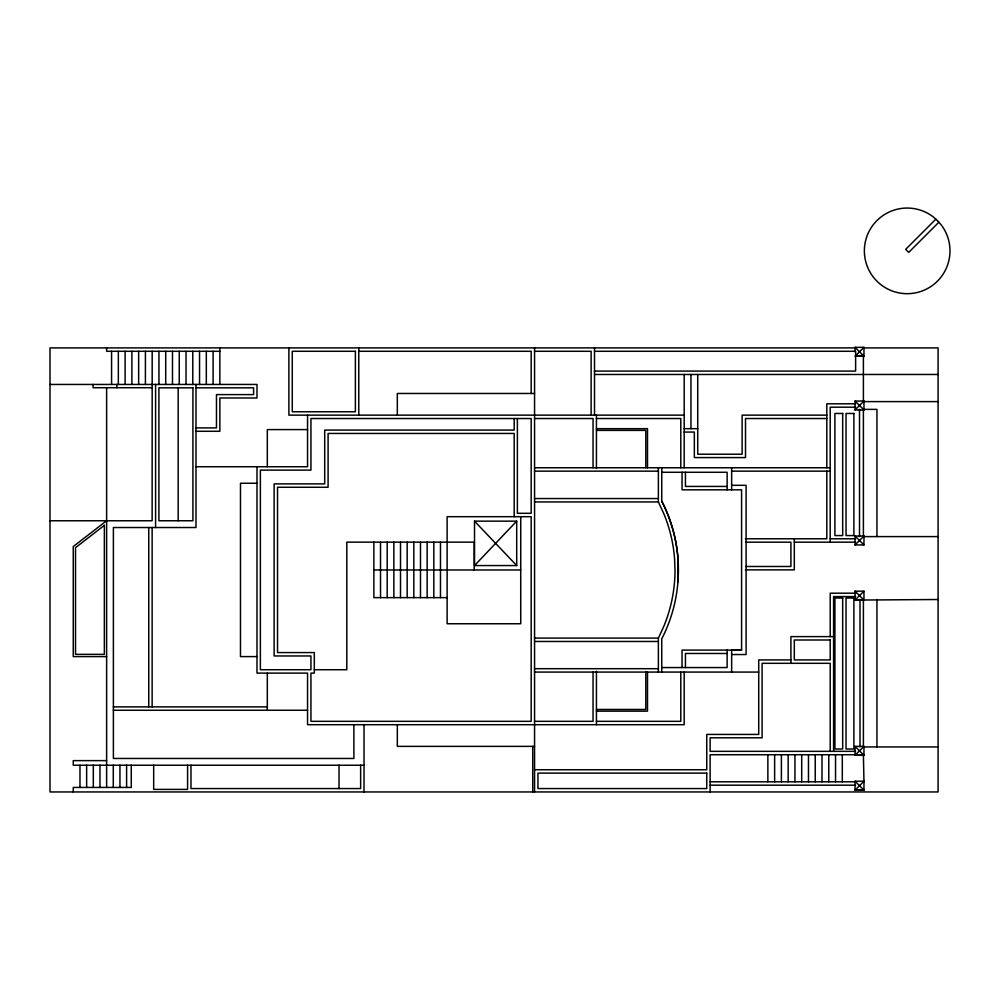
<?xml version="1.0" encoding="UTF-8"?>
<svg xmlns="http://www.w3.org/2000/svg" width="1000" height="1000" viewBox="0 0 1000 1000"><rect width="100%" height="100%" fill="white"/><g stroke="black" fill="none" stroke-linecap="round" stroke-linejoin="round"><path stroke-width="1.5" d="M677.938 581.912L677.938 558.112A150.575 150.575 0 0 0 661.75 501.188L661.75 467.762M658.375 672.075L658.375 638.1L663.65 626.737A147.188 147.188 0 0 0 675.013 570.013L674.562 558.387A147.188 147.188 0 0 0 663.65 513.3L658.375 501.938L658.375 467.762M474.525 565.562L516.7 521.15L474.525 521.15L474.525 565.562L516.7 565.562L516.7 521.15M935.85 219.188L905.662 249.363L908.7 252.387L938.875 222.213M863.962 347.337L855.062 356.238L863.962 356.238L863.962 347.337L855.062 347.337L855.062 351.788M855.062 409.938L863.962 401.037L855.062 401.037L855.062 409.938L863.962 409.938L863.962 401.037M855.062 544.938L863.962 536.038L855.062 536.038L855.062 544.938L863.962 544.938L863.962 536.038M855.062 600.075L863.962 591.175L855.062 591.175L855.062 600.075L863.962 600.075L863.962 591.175M855.062 755.288L863.962 746.388L855.062 746.388L855.062 755.288L863.962 755.288L863.962 746.388M855.062 790.125L863.962 781.225L855.062 781.225L855.062 790.125L863.962 790.125L863.962 781.225M106.625 520.763L73.25 546.562L73.25 656.6L106.625 656.6M855.625 347.9L50 347.9L50 791.95L938.088 791.95L938.088 347.9L863.175 347.9M219.85 351.287L106.625 351.287L106.625 347.9M358.775 351.287L531.175 351.287L531.175 393.475M534.562 351.287L591.125 351.287L591.125 415.138M594.513 351.287L855.625 351.287L855.625 371.087L594.513 371.087M855.625 355.675L863.962 355.675M594.513 374.475L938.088 374.475M50 384.45L256.988 384.45L256.988 397.975L219.85 397.975L219.85 431.275L195.987 431.275M152.137 387.713L93.088 387.713L93.088 384.45M195.987 387.825L253.6 387.825L253.6 394.6L216.475 394.6L216.475 427.9L195.987 427.9M534.562 393.475L397.325 393.475L397.325 415.138M938.088 401.6L863.4 401.6L863.4 355.675M855.625 403.8L826.812 403.8L826.812 467.762M855.625 407.188L830.2 407.188L830.2 542.175M684.188 415.138L288.888 415.138L288.888 347.9M826.812 415.138L742.125 415.138L742.125 454.212L697.725 454.212L697.725 374.475M534.562 418.525L593.05 418.525L593.05 467.762M596.438 418.525L680.8 418.525L680.8 467.762M826.812 418.525L745.512 418.525L745.512 457.587L694.338 457.587L694.338 432.062L684.188 432.062M596.438 428.688L647.5 428.688L647.5 467.762M684.188 428.675L697.725 428.675M307.55 429.588L267.312 429.588L267.312 466.737M596.438 430.387L645.8 430.387L645.8 467.762M195.987 466.737L307.55 466.737L307.55 415.138M534.562 467.762L830.2 467.762M534.562 471.15L658.375 471.15M731.65 471.15L830.2 471.15M661.75 472.275L727.138 472.275L727.138 489.825M256.988 483.25L240.475 483.25L240.475 656.6L256.988 656.6M731.65 485.312L746.1 485.312L746.1 654.538L731.65 654.538M727.138 486.438L685.438 486.438L685.438 472.275M534.562 498.55L658.375 498.55M534.562 501.938L658.375 501.938M50 520.763L152.137 520.763L152.188 351.287M938.088 536.6L863.4 536.6L863.4 409.375L876.938 409.375L876.938 536.6M745.4 538.787L826.812 538.787L826.812 471.15M830.2 538.787L855.625 538.787M745.688 542.175L790.913 542.175L790.913 566.487L745.688 566.487M794.3 542.175L855.625 542.175M373.862 569.975L520.725 569.975M745.4 569.862L794.3 569.862L794.3 538.787M855.625 593.188L830.2 593.188L830.2 636.613M855.625 596.575L833.587 596.575L833.587 751.338M447.125 597.638L373.862 597.638L373.862 542.15M938.088 599.513L855.625 600.075M833.587 636.613L790.913 636.613L790.913 663.312M534.562 638.1L658.375 638.1M534.562 641.475L658.375 641.475M731.65 650.025L741.587 650.025L731.65 650.1L731.65 672.075M727.138 653.475L685.438 653.475L685.438 667.562M790.913 659.925L758.725 659.925L758.725 734.425L706.75 734.425L706.75 769.737L534.562 769.737M661.75 667.562L727.138 667.562L727.138 650.025M534.562 668.7L658.375 668.7M314.312 669.725L346.8 669.725L346.8 542.15L474.2 542.15L474.2 569.975M534.562 672.075L758.725 672.075M113.387 706.875L267.312 706.875M596.438 709.463L645.8 709.463L645.8 672.075M113.387 710.263L307.55 710.263M596.438 711.15L647.5 711.15L647.5 672.075M534.562 721.325L593.05 721.325L593.05 672.075M596.438 721.325L680.8 721.325L680.8 672.075M534.562 746.375L397.325 746.375L397.325 724.7M938.088 746.95L863.4 746.95L863.4 599.513M855.625 751.338L710.125 751.338L710.125 737.812L762.1 737.812L762.1 663.312L830.2 663.312L830.2 751.338M863.962 754.725L710.125 754.725L710.125 791.95M106.625 760.625L73.25 760.625L73.25 765.225L364.025 765.225M710.125 781.8L855.625 781.8M863.962 781.8L863.4 754.725M710.125 785.175L855.625 785.175M863.962 789.562L855.625 790.125M855.062 347.337L863.962 356.238M855.062 401.037L863.962 409.938M855.062 536.038L863.962 544.938M855.062 591.175L863.962 600.075M855.062 746.388L863.962 755.288M855.062 781.225L863.962 790.125M474.525 521.15L516.7 565.562M876.938 599.513L876.938 746.95M860.013 599.513L860.013 746.95M859.513 409.375L859.513 536.6M842.3 754.725L842.3 781.8M835.537 754.725L835.537 781.8M828.775 754.725L828.775 781.8M822 754.725L822 781.8M815.238 754.725L815.238 781.8M808.475 754.725L808.475 781.8M801.7 754.725L801.7 781.8M794.938 754.725L794.938 781.8M788.162 754.725L788.162 781.8M781.4 754.725L781.4 781.8M774.638 754.725L774.638 781.8M767.862 754.725L767.862 781.8M731.65 467.762L731.65 489.825M690.95 374.475L690.95 428.675M684.188 374.475L684.188 467.762M684.188 672.075L684.188 724.7L307.55 724.7L307.55 673.112L256.988 673.112L256.988 466.737M682.05 472.275L682.05 489.825L741.587 489.825L741.587 650.1L682.05 650.1L682.05 667.562M661.75 672.075L661.75 638.85A150.575 150.575 0 0 0 678.4 570.013A150.45 150.45 0 0 0 661.75 501.188M596.438 415.138L596.438 468.537M596.438 671.3L596.438 724.7M594.513 347.9L594.513 415.138M534.562 347.9L534.562 791.95M532.737 746.375L532.737 791.95M520.725 516.688L520.725 623.75L447.125 623.75L447.125 516.688L531.175 516.688L531.175 721.325L310.938 721.325L310.938 673.112L314.312 673.112L314.312 652.575L277.525 652.575L277.525 487.262L328.088 487.262L328.088 433.45L514.188 433.45L514.188 516.688M517.388 418.525L517.388 513.3L531.175 513.3L531.175 418.525L310.938 418.525L310.938 470.112L260.375 470.112L260.375 669.725L310.938 669.725L310.938 655.962L274.137 655.962L274.137 483.888L324.7 483.888L324.7 430.075L514.188 430.075L514.188 418.525M440.475 542.15L440.475 597.638M433.812 542.15L433.812 597.638M427.15 542.15L427.15 597.638M420.487 542.15L420.487 597.638M413.825 542.15L413.825 597.638M407.163 542.15L407.163 597.638M400.5 542.15L400.5 597.638M393.85 542.15L393.85 597.638M387.188 542.15L387.188 597.638M380.525 542.15L380.525 597.638M364.025 724.7L364.025 791.95M360.637 765.225L360.637 788.562L190.975 788.562L190.975 765.225M358.775 347.9L358.775 415.138M353.875 724.7L353.875 758.462L113.387 758.462L113.387 527.525L195.987 527.525L195.987 384.45M339.012 765.225L339.012 788.562M267.312 673.112L267.312 710.263M219.85 347.9L219.85 384.45M213.088 351.287L213.088 384.45M206.325 351.287L206.325 384.45M199.55 351.287L199.55 384.45M192.787 351.287L192.787 384.45M187.587 765.225L187.587 789.4L153.675 789.4L153.675 765.225M186.025 351.287L186.025 384.45M179.25 351.287L179.25 384.45M178.175 387.825L178.175 520.763M172.488 351.287L172.488 384.45M165.712 351.287L165.712 384.45M158.95 351.287L158.95 384.45M155.588 384.45L155.588 527.525M152.137 527.525L152.137 706.875M148.75 527.525L148.75 706.875M145.412 351.287L145.412 384.45M138.65 351.287L138.65 384.45M131.875 351.287L131.875 384.45M131.263 765.225L131.263 787.438L73.25 787.438L73.25 791.95M126.6 765.225L126.6 787.438M125.113 351.287L125.113 384.45M119.95 765.225L119.95 787.438M118.35 351.287L118.35 384.45M116.812 384.45L116.812 387.713M113.287 765.225L113.287 787.438M111.575 351.287L111.575 384.45M106.625 387.713L106.625 787.438M99.963 765.225L99.963 787.438M93.3 765.225L93.3 787.438M86.638 765.225L86.638 787.438M79.975 765.225L79.975 787.438M104.362 525.35L75.512 547.675L75.512 654.35L104.362 654.35L104.362 525.35M355.387 351.287L292.275 351.287L292.275 411.763L355.387 411.763L355.387 351.287M192.925 387.825L158.9 387.825L158.9 520.763L192.925 520.763L192.925 387.825M842.688 413.462L834.912 413.462L834.912 535.575L842.688 535.575L842.688 413.462M853.888 413.462L846.038 413.462L846.038 535.575L853.888 535.575L853.888 413.462M842.688 598.038L834.912 598.038L834.912 749.013L842.688 749.013L842.688 598.038M853.888 598.038L846.038 598.038L846.038 749.013L853.888 749.013L853.888 598.038M830.2 640L794.3 640L794.3 659.925L830.2 659.925L830.2 640M706.75 773.125L537.95 773.125L537.95 788.562L706.75 788.562L706.75 773.125M937.463 220.6L933.25 216.9A42.825 42.825 0 0 0 865.375 241.612A42.825 42.825 0 0 0 916.45 292.675A42.825 42.825 0 0 0 941.15 224.812L937.463 220.6"/></g></svg>
